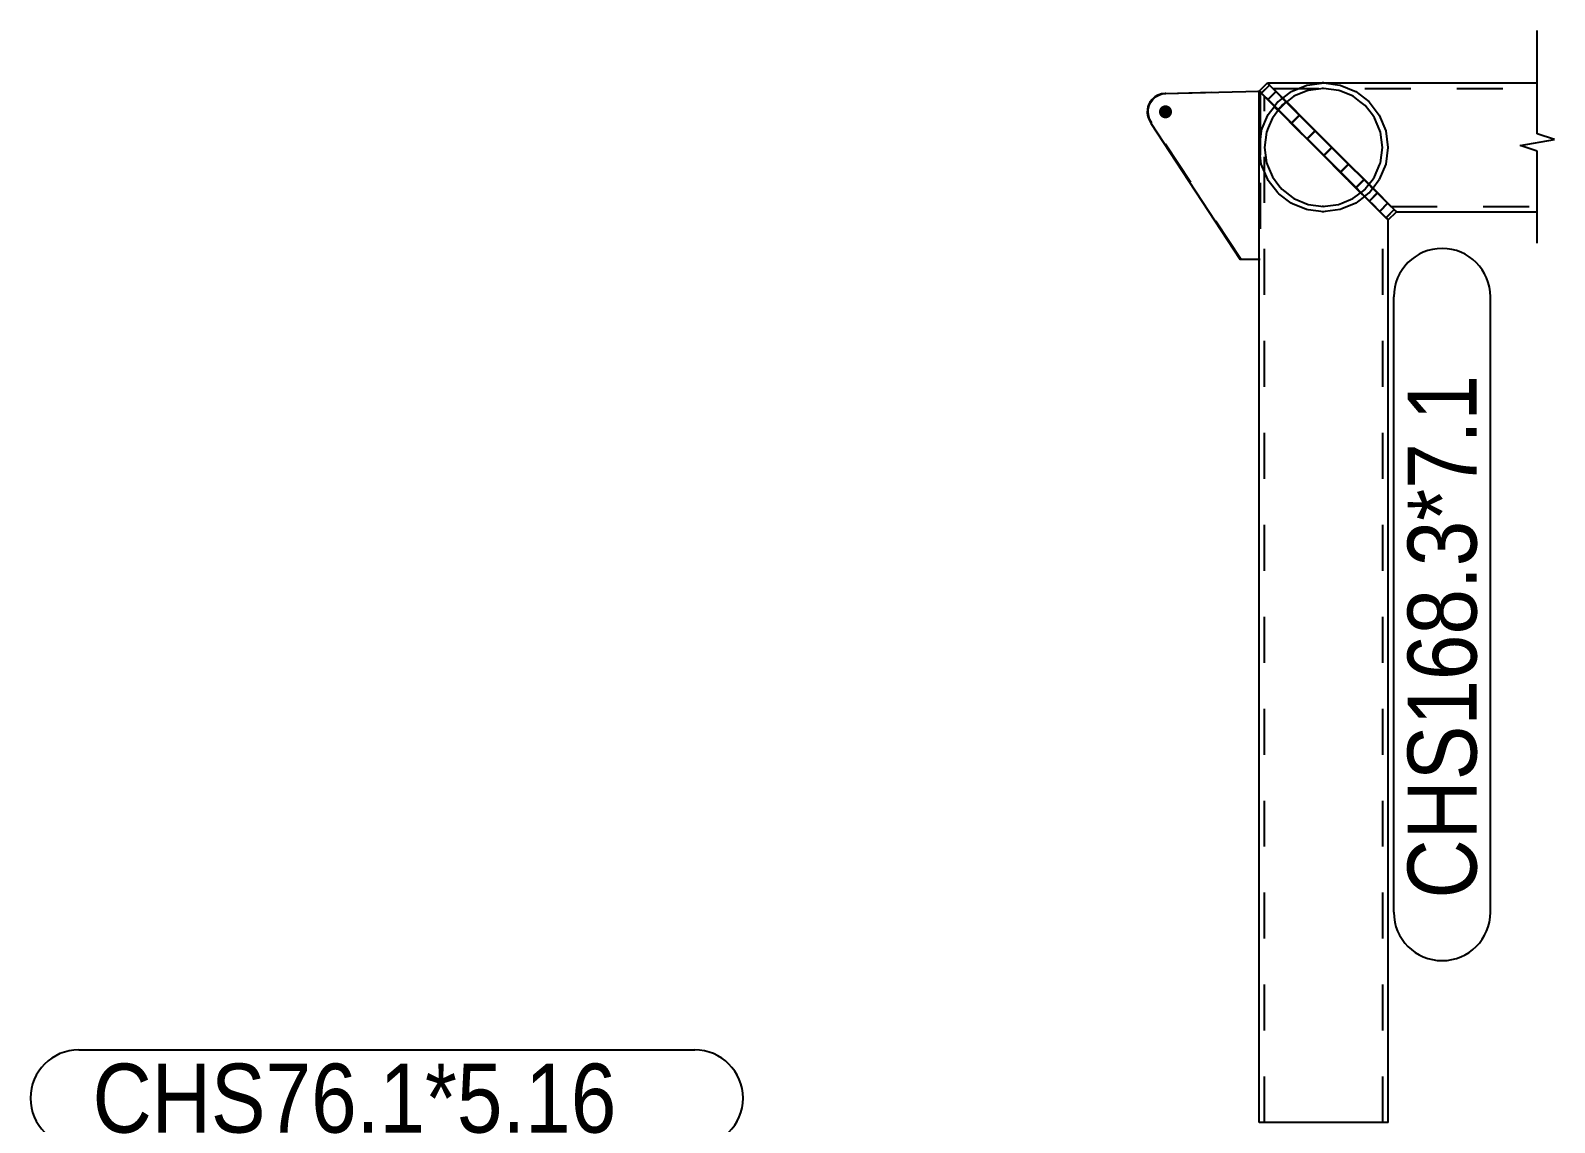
# Model space of a CAD drawing. Header units: millimetres. Extents: x 150000 to 150841, y 150000 to 150594.
# Drawn here: x 150481.9 to 150548.1, y 150207.6 to 150255.1 of the extents above; entities that cross this region are included whole.
import ezdxf

# ---------------------------------------------------------------- set-up
doc = ezdxf.new("R2010")
doc.units = ezdxf.units.MM
doc.linetypes.add('XKITLINE00', pattern=[0])
doc.linetypes.add('XKITLINE02', pattern=[4, 2, -2])
doc.styles.add('ARIAL', font='arial.ttf')

msp = doc.modelspace()

# ---------------------------------------------------------------- linework, layer by layer
at = {"color": 1, "linetype": 'XKITLINE00'}
for p, q in [((150547.372, 150250.568), (150547.372, 150255.068)), ((150547.372, 150255.068), (150547.372, 150255.068)), ((150546.622, 150250.068), (150548.122, 150250.318)), ((150547.372, 150249.818), (150546.622, 150250.068)), ((150548.122, 150250.318), (150547.372, 150250.568)), ((150547.372, 150245.818), (150547.372, 150249.818))]:
    msp.add_line(p, q, dxfattribs=at)
at = {"color": 2, "linetype": 'XKITLINE00'}
for p, q in [((150535.285, 150252.434), (150535.638, 150252.787)), ((150535.738, 150252.691), (150535.384, 150252.338)), ((150535.638, 150252.787), (150535.738, 150252.691)), ((150535.638, 150252.787), (150547.356, 150252.787)), ((150535.738, 150252.691), (150535.638, 150252.787)), ((150535.738, 150252.691), (150536.022, 150252.411)), ((150536.022, 150252.411), (150535.738, 150252.691)), ((150530.529, 150251.944), (150530.46, 150251.799)), ((150530.624, 150252.071), (150530.529, 150251.944)), ((150530.743, 150252.178), (150530.624, 150252.071)), ((150530.881, 150252.258), (150530.743, 150252.178)), ((150531.031, 150252.309), (150530.881, 150252.258)), ((150531.189, 150252.329), (150531.031, 150252.309)), ((150531.189, 150252.329), (150535.284, 150252.433)), ((150535.284, 150207.564), (150535.284, 150252.433)), ((150535.284, 150252.433), (150535.285, 150252.433)), ((150535.284, 150245.1), (150535.284, 150252.433)), ((150535.289, 150252.429), (150535.285, 150252.434)), ((150535.324, 150252.395), (150535.285, 150252.434)), ((150535.364, 150252.358), (150535.324, 150252.395)), ((150535.364, 150252.358), (150535.38, 150252.343)), ((150535.384, 150252.338), (150535.38, 150252.343)), ((150535.499, 150252.225), (150535.384, 150252.338)), ((150535.629, 150252.096), (150535.499, 150252.225)), ((150535.654, 150252.071), (150535.629, 150252.096)), ((150535.668, 150252.058), (150535.654, 150252.071)), ((150536.022, 150252.411), (150535.668, 150252.058)), ((150535.855, 150251.872), (150535.668, 150252.058)), ((150536.022, 150252.411), (150536.471, 150251.965)), ((150536.471, 150251.965), (150536.022, 150252.411)), ((150536.471, 150251.965), (150536.117, 150251.612)), ((150536.471, 150251.965), (150537.054, 150251.385)), ((150537.054, 150251.385), (150536.471, 150251.965)), ((150530.422, 150251.644), (150530.415, 150251.484)), ((150530.415, 150251.484), (150530.44, 150251.326)), ((150530.46, 150251.799), (150530.422, 150251.644)), ((150530.44, 150251.326), (150530.495, 150251.176)), ((150536.062, 150251.667), (150535.855, 150251.872)), ((150536.094, 150251.635), (150536.062, 150251.667)), ((150536.117, 150251.612), (150536.094, 150251.635)), ((150536.368, 150251.362), (150536.117, 150251.612)), ((150536.633, 150251.098), (150536.368, 150251.362)), ((150537.054, 150251.385), (150536.7, 150251.031)), ((150537.054, 150251.385), (150537.732, 150250.708)), ((150537.732, 150250.708), (150537.054, 150251.385)), ((150530.495, 150251.176), (150530.579, 150251.041)), ((150530.579, 150251.041), (150534.455, 150245.1)), ((150536.67, 150251.061), (150536.633, 150251.098)), ((150536.7, 150251.031), (150536.67, 150251.061)), ((150536.999, 150250.732), (150536.7, 150251.031)), ((150537.303, 150250.429), (150536.999, 150250.732)), ((150537.732, 150250.708), (150537.378, 150250.355)), ((150537.732, 150250.708), (150538.458, 150249.982)), ((150538.458, 150249.982), (150537.732, 150250.708)), ((150537.342, 150250.39), (150537.303, 150250.429)), ((150537.378, 150250.355), (150537.342, 150250.39)), ((150537.703, 150250.03), (150537.378, 150250.355)), ((150538.027, 150249.706), (150537.703, 150250.03)), ((150538.458, 150249.982), (150538.104, 150249.629)), ((150538.458, 150249.982), (150539.183, 150249.256)), ((150539.183, 150249.256), (150538.458, 150249.982)), ((150538.066, 150249.667), (150538.027, 150249.706)), ((150538.104, 150249.629), (150538.066, 150249.667)), ((150538.428, 150249.305), (150538.104, 150249.629)), ((150538.755, 150248.977), (150538.428, 150249.305)), ((150538.792, 150248.94), (150538.755, 150248.977)), ((150538.83, 150248.903), (150538.792, 150248.94)), ((150539.183, 150249.256), (150538.83, 150248.903)), ((150539.125, 150248.607), (150538.83, 150248.903)), ((150539.183, 150249.256), (150539.858, 150248.58)), ((150539.858, 150248.58), (150539.183, 150249.256)), ((150539.438, 150248.293), (150539.125, 150248.607)), ((150539.47, 150248.26), (150539.438, 150248.293)), ((150539.504, 150248.226), (150539.47, 150248.26)), ((150539.858, 150248.58), (150539.504, 150248.226)), ((150539.749, 150247.98), (150539.504, 150248.226)), ((150540.028, 150247.7), (150539.749, 150247.98)), ((150539.858, 150248.58), (150540.436, 150247.999)), ((150540.436, 150247.999), (150539.858, 150248.58)), ((150540.436, 150247.999), (150540.082, 150247.645)), ((150540.436, 150247.999), (150540.878, 150247.553)), ((150540.878, 150247.553), (150540.436, 150247.999)), ((150540.054, 150247.673), (150540.028, 150247.7)), ((150540.082, 150247.645), (150540.054, 150247.673)), ((150540.262, 150247.464), (150540.082, 150247.645)), ((150540.487, 150247.238), (150540.262, 150247.464)), ((150540.878, 150247.553), (150540.525, 150247.199)), ((150540.878, 150247.553), (150541.155, 150247.273)), ((150541.155, 150247.273), (150540.878, 150247.553)), ((150540.504, 150247.22), (150540.487, 150247.238)), ((150540.525, 150247.199), (150540.504, 150247.22)), ((150540.633, 150247.089), (150540.525, 150247.199)), ((150540.782, 150246.939), (150540.633, 150247.089)), ((150540.788, 150246.932), (150540.782, 150246.939)), ((150540.801, 150246.919), (150540.788, 150246.932)), ((150541.155, 150247.273), (150540.801, 150246.919)), ((150540.836, 150246.882), (150540.801, 150246.919)), ((150540.893, 150246.823), (150540.836, 150246.882)), ((150540.893, 150246.824), (150541.246, 150247.177)), ((150540.893, 150207.564), (150540.893, 150246.823)), ((150541.155, 150247.273), (150541.246, 150247.177)), ((150541.246, 150247.177), (150541.155, 150247.273)), ((150541.246, 150247.177), (150547.356, 150247.177)), ((150535.284, 150245.1), (150534.455, 150245.1)), ((150535.284, 150245.1), (150535.284, 150245.1)), ((150540.893, 150207.564), (150535.284, 150207.564))]:
    msp.add_line(p, q, dxfattribs=at)
at = {"color": 7, "linetype": 'XKITLINE02'}
for p, q in [((150535.73, 150252.691), (150535.376, 150252.338)), ((150535.73, 150252.691), (150535.638, 150252.787)), ((150535.638, 150252.787), (150535.73, 150252.691)), ((150536.006, 150252.411), (150535.73, 150252.691)), ((150535.73, 150252.691), (150536.006, 150252.411)), ((150536.713, 150252.426), (150537.358, 150252.691)), ((150537.358, 150252.691), (150537.481, 150252.708)), ((150537.481, 150252.708), (150538.088, 150252.787)), ((150538.088, 150252.787), (150538.017, 150252.787)), ((150538.088, 150252.787), (150538.688, 150252.708)), ((150538.688, 150252.708), (150538.81, 150252.691)), ((150538.81, 150252.691), (150539.448, 150252.426)), ((150530.499, 150251.799), (150530.568, 150251.944)), ((150530.568, 150251.944), (150530.663, 150252.071)), ((150530.663, 150252.071), (150530.782, 150252.178)), ((150530.782, 150252.178), (150530.92, 150252.258)), ((150530.92, 150252.258), (150531.071, 150252.309)), ((150531.031, 150252.309), (150531.071, 150252.309)), ((150531.071, 150252.309), (150531.229, 150252.329)), ((150531.229, 150252.329), (150531.189, 150252.329)), ((150531.229, 150252.329), (150535.323, 150252.433)), ((150535.396, 150252.318), (150535.284, 150252.433)), ((150535.324, 150252.395), (150535.284, 150252.433)), ((150535.285, 150252.433), (150535.323, 150252.433)), ((150535.364, 150252.351), (150535.289, 150252.429)), ((150535.323, 150252.433), (150535.323, 150245.1)), ((150535.38, 150252.343), (150535.324, 150252.395)), ((150535.376, 150252.338), (150535.364, 150252.351)), ((150535.376, 150252.338), (150535.653, 150252.058)), ((150535.38, 150252.343), (150535.384, 150252.338)), ((150535.499, 150252.225), (150535.384, 150252.338)), ((150535.691, 150252.019), (150535.396, 150252.318)), ((150535.654, 150252.071), (150535.499, 150252.225)), ((150535.521, 150207.564), (150535.521, 150252.196)), ((150535.594, 150252.127), (150535.521, 150252.196)), ((150535.521, 150252.196), (150535.623, 150252.091)), ((150535.837, 150251.888), (150535.594, 150252.127)), ((150535.623, 150252.091), (150535.893, 150251.817)), ((150536.006, 150252.411), (150535.653, 150252.058)), ((150535.653, 150252.058), (150536.095, 150251.612)), ((150535.855, 150251.872), (150535.654, 150252.071)), ((150536.149, 150251.557), (150535.691, 150252.019)), ((150535.875, 150252.55), (150535.881, 150252.55)), ((150535.959, 150252.463), (150535.875, 150252.55)), ((150535.875, 150252.55), (150535.967, 150252.463)), ((150535.881, 150252.55), (150547.356, 150252.55)), ((150536.095, 150251.965), (150535.932, 150251.753)), ((150536.212, 150252.206), (150535.959, 150252.463)), ((150535.967, 150252.463), (150536.226, 150252.206)), ((150536.448, 150251.965), (150536.006, 150252.411)), ((150536.006, 150252.411), (150536.448, 150251.965)), ((150536.309, 150252.13), (150536.095, 150251.965)), ((150536.448, 150251.965), (150536.095, 150251.612)), ((150536.617, 150251.798), (150536.212, 150252.206)), ((150536.226, 150252.206), (150536.637, 150251.798)), ((150536.678, 150252.411), (150536.309, 150252.13)), ((150536.309, 150252.13), (150536.46, 150251.977)), ((150536.309, 150252.13), (150536.309, 150252.13)), ((150536.46, 150251.977), (150536.309, 150252.13)), ((150536.46, 150251.977), (150536.343, 150251.861)), ((150536.475, 150251.962), (150536.343, 150251.861)), ((150537.027, 150251.385), (150536.448, 150251.965)), ((150536.448, 150251.965), (150537.027, 150251.385)), ((150536.46, 150251.977), (150536.475, 150251.962)), ((150536.475, 150251.962), (150536.46, 150251.977)), ((150536.495, 150251.977), (150536.475, 150251.962)), ((150536.475, 150251.962), (150536.475, 150251.962)), ((150536.795, 150252.206), (150536.495, 150251.977)), ((150536.678, 150252.411), (150536.713, 150252.426)), ((150537.327, 150252.426), (150536.795, 150252.206)), ((150537.417, 150252.463), (150537.327, 150252.426)), ((150538.082, 150252.55), (150537.417, 150252.463)), ((150538.082, 150252.55), (150538.017, 150252.55)), ((150538.746, 150252.463), (150538.082, 150252.55)), ((150538.834, 150252.426), (150538.746, 150252.463)), ((150539.363, 150252.206), (150538.834, 150252.426)), ((150539.66, 150251.977), (150539.363, 150252.206)), ((150539.448, 150252.426), (150539.483, 150252.411)), ((150539.483, 150252.411), (150540.046, 150251.977)), ((150539.893, 150251.798), (150539.66, 150251.977)), ((150540.046, 150251.977), (150540.061, 150251.965)), ((150540.061, 150251.965), (150540.504, 150251.385)), ((150530.454, 150251.484), (150530.461, 150251.644)), ((150530.479, 150251.326), (150530.454, 150251.484)), ((150530.461, 150251.644), (150530.499, 150251.799)), ((150530.534, 150251.176), (150530.479, 150251.326)), ((150535.375, 150250.708), (150535.652, 150251.385)), ((150535.652, 150251.385), (150535.677, 150251.418)), ((150535.677, 150251.418), (150535.932, 150251.753)), ((150536.233, 150251.494), (150535.837, 150251.888)), ((150536.094, 150251.635), (150535.855, 150251.872)), ((150535.855, 150251.266), (150536.098, 150251.585)), ((150535.893, 150251.817), (150536.313, 150251.394)), ((150536.083, 150251.6), (150535.932, 150251.753)), ((150535.932, 150251.753), (150535.932, 150251.753)), ((150536.098, 150251.585), (150535.932, 150251.753)), ((150536.083, 150251.6), (150536.199, 150251.716)), ((150536.098, 150251.585), (150536.083, 150251.6)), ((150536.117, 150251.612), (150536.094, 150251.635)), ((150536.095, 150251.612), (150536.673, 150251.031)), ((150536.199, 150251.716), (150536.098, 150251.585)), ((150536.098, 150251.585), (150536.098, 150251.585)), ((150536.368, 150251.362), (150536.117, 150251.612)), ((150536.74, 150250.964), (150536.149, 150251.557)), ((150536.199, 150251.716), (150536.262, 150251.798)), ((150536.756, 150250.974), (150536.233, 150251.494)), ((150536.262, 150251.798), (150536.343, 150251.861)), ((150536.313, 150251.394), (150536.854, 150250.851)), ((150536.67, 150251.061), (150536.368, 150251.362)), ((150537.146, 150251.266), (150536.617, 150251.798)), ((150536.637, 150251.798), (150537.171, 150251.266)), ((150537.027, 150251.385), (150536.673, 150251.031)), ((150537.701, 150250.708), (150537.027, 150251.385)), ((150537.027, 150251.385), (150537.701, 150250.708)), ((150540.202, 150251.393), (150539.893, 150251.798)), ((150540.299, 150251.266), (150540.202, 150251.393)), ((150540.504, 150251.385), (150540.783, 150250.708)), ((150530.534, 150251.176), (150530.495, 150251.176)), ((150530.619, 150251.041), (150530.534, 150251.176)), ((150530.619, 150251.041), (150530.579, 150251.041)), ((150534.494, 150245.1), (150530.619, 150251.041)), ((150535.375, 150250.708), (150535.326, 150250.323)), ((150535.601, 150250.647), (150535.515, 150249.982)), ((150535.677, 150250.832), (150535.601, 150250.647)), ((150535.855, 150251.266), (150535.677, 150250.832)), ((150536.999, 150250.732), (150536.67, 150251.061)), ((150536.673, 150251.031), (150537.348, 150250.355)), ((150537.422, 150250.28), (150536.74, 150250.964)), ((150537.37, 150250.361), (150536.756, 150250.974)), ((150536.854, 150250.851), (150537.479, 150250.225)), ((150537.342, 150250.39), (150536.999, 150250.732)), ((150537.764, 150250.647), (150537.146, 150251.266)), ((150537.171, 150251.266), (150537.792, 150250.647)), ((150537.701, 150250.708), (150537.348, 150250.355)), ((150538.426, 150249.982), (150537.701, 150250.708)), ((150537.701, 150250.708), (150538.426, 150249.982)), ((150538.428, 150249.982), (150537.764, 150250.647)), ((150537.792, 150250.647), (150538.457, 150249.982)), ((150540.527, 150250.712), (150540.299, 150251.266)), ((150540.554, 150250.647), (150540.527, 150250.712)), ((150540.641, 150249.982), (150540.554, 150250.647)), ((150540.783, 150250.708), (150540.878, 150249.982)), ((150535.281, 150249.982), (150535.284, 150250.007)), ((150535.326, 150249.641), (150535.281, 150249.982)), ((150535.284, 150250.007), (150535.326, 150250.323)), ((150535.326, 150250.323), (150535.326, 150249.641)), ((150535.515, 150249.982), (150535.601, 150249.317)), ((150537.703, 150250.03), (150537.342, 150250.39)), ((150537.348, 150250.355), (150538.073, 150249.629)), ((150538.032, 150249.699), (150537.37, 150250.361)), ((150538.15, 150249.551), (150537.422, 150250.28)), ((150537.479, 150250.225), (150538.145, 150249.558)), ((150538.066, 150249.667), (150537.703, 150250.03)), ((150538.426, 150249.982), (150538.073, 150249.629)), ((150539.153, 150249.256), (150538.426, 150249.982)), ((150538.426, 150249.982), (150539.153, 150249.256)), ((150539.093, 150249.317), (150538.428, 150249.982)), ((150538.457, 150249.982), (150539.121, 150249.317)), ((150540.554, 150249.317), (150540.641, 150249.982)), ((150540.878, 150249.982), (150540.783, 150249.256)), ((150535.375, 150249.256), (150535.326, 150249.641)), ((150535.601, 150249.317), (150535.677, 150249.132)), ((150538.699, 150249.032), (150538.032, 150249.699)), ((150538.428, 150249.305), (150538.066, 150249.667)), ((150538.073, 150249.629), (150538.799, 150248.903)), ((150538.145, 150249.558), (150538.808, 150248.895)), ((150538.874, 150248.828), (150538.15, 150249.551)), ((150538.792, 150248.94), (150538.428, 150249.305)), ((150539.713, 150248.698), (150539.093, 150249.317)), ((150539.121, 150249.317), (150539.738, 150248.698)), ((150540.527, 150249.252), (150540.554, 150249.317)), ((150535.652, 150248.58), (150535.375, 150249.256)), ((150535.677, 150249.132), (150535.855, 150248.698)), ((150535.855, 150248.698), (150536.138, 150248.327)), ((150539.324, 150248.406), (150538.699, 150249.032)), ((150539.125, 150248.607), (150538.792, 150248.94)), ((150539.153, 150249.256), (150538.799, 150248.903)), ((150538.799, 150248.903), (150539.477, 150248.226)), ((150538.808, 150248.895), (150539.421, 150248.283)), ((150539.544, 150248.159), (150538.874, 150248.828)), ((150539.83, 150248.58), (150539.153, 150249.256)), ((150539.153, 150249.256), (150539.83, 150248.58)), ((150540.247, 150248.166), (150539.713, 150248.698)), ((150539.738, 150248.698), (150540.267, 150248.166)), ((150540.202, 150248.571), (150540.299, 150248.698)), ((150540.299, 150248.698), (150540.527, 150249.252)), ((150540.783, 150249.256), (150540.504, 150248.58)), ((150535.677, 150248.546), (150535.652, 150248.58)), ((150536.094, 150247.999), (150535.677, 150248.546)), ((150536.138, 150247.965), (150536.094, 150247.999)), ((150536.138, 150248.327), (150536.261, 150248.166)), ((150536.261, 150248.166), (150536.732, 150247.803)), ((150539.47, 150248.26), (150539.125, 150248.607)), ((150539.864, 150247.863), (150539.324, 150248.406)), ((150539.421, 150248.283), (150539.944, 150247.762)), ((150539.749, 150247.98), (150539.47, 150248.26)), ((150539.83, 150248.58), (150539.477, 150248.226)), ((150539.477, 150248.226), (150540.06, 150247.645)), ((150540.115, 150247.59), (150539.544, 150248.159)), ((150539.553, 150247.907), (150539.691, 150248.012)), ((150539.892, 150248.166), (150539.691, 150248.012)), ((150539.691, 150248.012), (150539.691, 150248.012)), ((150539.86, 150247.845), (150539.691, 150248.012)), ((150539.691, 150248.012), (150539.86, 150247.845)), ((150540.054, 150247.673), (150539.749, 150247.98)), ((150539.83, 150248.58), (150539.844, 150248.566)), ((150539.83, 150248.58), (150539.844, 150248.566)), ((150539.844, 150248.566), (150540.414, 150247.999)), ((150539.844, 150248.566), (150540.414, 150247.999)), ((150539.86, 150247.845), (150540.06, 150247.999)), ((150540.045, 150248.366), (150539.892, 150248.166)), ((150540.045, 150248.366), (150540.056, 150248.38)), ((150540.213, 150248.198), (150540.045, 150248.366)), ((150540.045, 150248.366), (150540.045, 150248.366)), ((150540.045, 150248.366), (150540.213, 150248.198)), ((150540.056, 150248.38), (150540.202, 150248.571)), ((150540.06, 150247.999), (150540.213, 150248.198)), ((150540.414, 150247.999), (150540.06, 150247.645)), ((150540.213, 150248.198), (150540.224, 150248.212)), ((150540.213, 150248.198), (150540.213, 150248.198)), ((150540.224, 150248.212), (150540.504, 150248.58)), ((150540.658, 150247.758), (150540.247, 150248.166)), ((150540.267, 150248.166), (150540.672, 150247.758)), ((150540.414, 150247.999), (150540.862, 150247.553)), ((150540.414, 150247.999), (150540.862, 150247.553)), ((150536.673, 150247.553), (150536.138, 150247.965)), ((150536.732, 150247.528), (150536.673, 150247.553)), ((150536.732, 150247.803), (150536.791, 150247.758)), ((150537.347, 150247.273), (150536.732, 150247.528)), ((150536.791, 150247.758), (150537.409, 150247.502)), ((150537.409, 150247.502), (150537.418, 150247.5)), ((150537.418, 150247.5), (150538.073, 150247.414)), ((150538.073, 150247.414), (150538.017, 150247.414)), ((150538.073, 150247.414), (150538.151, 150247.424)), ((150538.151, 150247.424), (150538.738, 150247.502)), ((150538.738, 150247.502), (150538.879, 150247.56)), ((150538.879, 150247.305), (150538.799, 150247.273)), ((150538.879, 150247.56), (150539.359, 150247.758)), ((150539.478, 150247.553), (150538.879, 150247.305)), ((150539.359, 150247.758), (150539.553, 150247.907)), ((150539.553, 150247.61), (150539.478, 150247.553)), ((150539.86, 150247.845), (150539.553, 150247.61)), ((150539.86, 150247.845), (150539.86, 150247.845)), ((150540.284, 150247.44), (150539.864, 150247.863)), ((150539.944, 150247.762), (150540.34, 150247.369)), ((150540.262, 150247.464), (150540.054, 150247.673)), ((150540.06, 150247.645), (150540.509, 150247.199)), ((150540.548, 150247.16), (150540.115, 150247.59)), ((150540.487, 150247.238), (150540.262, 150247.464)), ((150540.554, 150247.166), (150540.284, 150247.44)), ((150540.34, 150247.369), (150540.583, 150247.129)), ((150540.862, 150247.553), (150540.509, 150247.199)), ((150540.918, 150247.502), (150540.658, 150247.758)), ((150540.672, 150247.758), (150540.925, 150247.502)), ((150540.862, 150247.553), (150540.87, 150247.545)), ((150540.862, 150247.553), (150540.87, 150247.545)), ((150540.87, 150247.545), (150541.146, 150247.273)), ((150540.87, 150247.545), (150541.146, 150247.273)), ((150541.009, 150247.414), (150540.918, 150247.502)), ((150540.925, 150247.502), (150541.009, 150247.414)), ((150541.009, 150247.414), (150541.015, 150247.414)), ((150541.015, 150247.414), (150547.356, 150247.414)), ((150537.418, 150247.263), (150537.347, 150247.273)), ((150538.073, 150247.177), (150537.418, 150247.263)), ((150538.073, 150247.177), (150538.017, 150247.177)), ((150538.151, 150247.187), (150538.073, 150247.177)), ((150538.799, 150247.273), (150538.151, 150247.187)), ((150540.504, 150247.22), (150540.487, 150247.238)), ((150540.633, 150247.089), (150540.504, 150247.22)), ((150540.509, 150247.199), (150540.793, 150246.919)), ((150540.813, 150246.899), (150540.548, 150247.16)), ((150540.656, 150247.06), (150540.554, 150247.166)), ((150540.583, 150247.129), (150540.656, 150247.06)), ((150540.782, 150246.939), (150540.633, 150247.089)), ((150540.656, 150207.564), (150540.656, 150247.06)), ((150540.788, 150246.932), (150540.782, 150246.939)), ((150540.836, 150246.882), (150540.788, 150246.932)), ((150541.146, 150247.273), (150540.793, 150246.919)), ((150540.793, 150246.919), (150540.892, 150246.824)), ((150540.893, 150246.823), (150540.813, 150246.899)), ((150540.892, 150246.824), (150540.836, 150246.882)), ((150540.892, 150246.824), (150540.893, 150246.824)), ((150541.146, 150247.273), (150541.151, 150247.269)), ((150541.146, 150247.273), (150541.151, 150247.269)), ((150541.151, 150247.269), (150541.246, 150247.177)), ((150541.151, 150247.269), (150541.246, 150247.177)), ((150535.323, 150245.1), (150535.284, 150245.1))]:
    msp.add_line(p, q, dxfattribs=at)
at = {"color": 3, "linetype": 'XKITLINE00'}
msp.add_line((150531.249, 150251.529), (150531.21, 150251.529), dxfattribs=at)
at = {"color": 7, "linetype": 'XKITLINE00'}
for p, q in [((150541.135, 150216.708), (150541.135, 150243.485)), ((150545.335, 150216.708), (150545.335, 150243.485)), ((150483.964, 150210.725), (150510.742, 150210.725))]:
    msp.add_line(p, q, dxfattribs=at)
for centre, start, end in [((150543.235, 150243.485), 0, 180), ((150543.235, 150216.708), 180, 0), ((150483.964, 150208.625), 90, 270), ((150510.742, 150208.625), 270, 90)]:
    msp.add_arc(centre, 2.1, start, end, dxfattribs=at)
at = {"color": 3, "linetype": 'Continuous'}
for points in [[(150531.491, 150251.515), (150530.929, 150251.557), (150530.928, 150251.543)], [(150531.491, 150251.515), (150530.928, 150251.543), (150530.928, 150251.529)], [(150531.491, 150251.515), (150530.928, 150251.529), (150530.928, 150251.515)], [(150531.491, 150251.515), (150530.928, 150251.515), (150530.929, 150251.502)], [(150531.491, 150251.515), (150530.931, 150251.571), (150530.929, 150251.557)], [(150531.491, 150251.515), (150530.929, 150251.502), (150530.931, 150251.488)], [(150531.491, 150251.515), (150530.933, 150251.585), (150530.931, 150251.571)], [(150531.491, 150251.515), (150530.931, 150251.488), (150530.933, 150251.474)], [(150531.491, 150251.515), (150530.936, 150251.598), (150530.933, 150251.585)], [(150531.491, 150251.515), (150530.933, 150251.474), (150530.936, 150251.461)], [(150531.491, 150251.515), (150530.94, 150251.612), (150530.936, 150251.598)], [(150531.491, 150251.515), (150530.936, 150251.461), (150530.94, 150251.447)], [(150531.491, 150251.515), (150530.944, 150251.625), (150530.94, 150251.612)], [(150531.491, 150251.515), (150530.94, 150251.447), (150530.944, 150251.434)], [(150531.491, 150251.515), (150530.949, 150251.638), (150530.944, 150251.625)], [(150531.491, 150251.515), (150530.944, 150251.434), (150530.949, 150251.421)], [(150531.491, 150251.515), (150530.955, 150251.651), (150530.949, 150251.638)], [(150531.491, 150251.515), (150530.949, 150251.421), (150530.955, 150251.408)], [(150531.491, 150251.515), (150530.961, 150251.663), (150530.955, 150251.651)], [(150531.491, 150251.515), (150530.955, 150251.408), (150530.961, 150251.396)], [(150531.491, 150251.515), (150530.968, 150251.675), (150530.961, 150251.663)], [(150531.491, 150251.515), (150530.961, 150251.396), (150530.968, 150251.384)], [(150531.491, 150251.515), (150530.975, 150251.687), (150530.968, 150251.675)], [(150531.491, 150251.515), (150530.968, 150251.384), (150530.975, 150251.372)], [(150531.491, 150251.515), (150530.983, 150251.698), (150530.975, 150251.687)], [(150531.491, 150251.515), (150530.975, 150251.372), (150530.983, 150251.361)], [(150531.491, 150251.515), (150530.992, 150251.709), (150530.983, 150251.698)], [(150531.491, 150251.515), (150530.983, 150251.361), (150530.992, 150251.35)], [(150531.491, 150251.515), (150531.001, 150251.72), (150530.992, 150251.709)], [(150531.491, 150251.515), (150530.992, 150251.35), (150531.001, 150251.339)], [(150531.491, 150251.515), (150531.01, 150251.73), (150531.001, 150251.72)], [(150531.491, 150251.515), (150531.001, 150251.339), (150531.01, 150251.329)], [(150531.491, 150251.515), (150531.02, 150251.739), (150531.01, 150251.73)], [(150531.491, 150251.515), (150531.01, 150251.329), (150531.02, 150251.319)], [(150531.491, 150251.515), (150531.031, 150251.748), (150531.02, 150251.739)], [(150531.491, 150251.515), (150531.02, 150251.319), (150531.031, 150251.31)], [(150531.491, 150251.515), (150531.042, 150251.757), (150531.031, 150251.748)], [(150531.491, 150251.515), (150531.031, 150251.31), (150531.042, 150251.302)], [(150531.491, 150251.515), (150531.053, 150251.765), (150531.042, 150251.757)], [(150531.491, 150251.515), (150531.042, 150251.302), (150531.053, 150251.294)], [(150531.491, 150251.515), (150531.065, 150251.772), (150531.053, 150251.765)], [(150531.491, 150251.515), (150531.053, 150251.294), (150531.065, 150251.286)], [(150531.491, 150251.515), (150531.077, 150251.779), (150531.065, 150251.772)], [(150531.491, 150251.515), (150531.065, 150251.286), (150531.077, 150251.28)], [(150531.491, 150251.515), (150531.089, 150251.786), (150531.077, 150251.779)], [(150531.491, 150251.515), (150531.077, 150251.28), (150531.089, 150251.273)], [(150531.491, 150251.515), (150531.102, 150251.791), (150531.089, 150251.786)], [(150531.491, 150251.515), (150531.089, 150251.273), (150531.102, 150251.268)], [(150531.491, 150251.515), (150531.115, 150251.796), (150531.102, 150251.791)], [(150531.491, 150251.515), (150531.102, 150251.268), (150531.115, 150251.263)], [(150531.491, 150251.515), (150531.128, 150251.801), (150531.115, 150251.796)], [(150531.491, 150251.515), (150531.115, 150251.263), (150531.128, 150251.258)], [(150531.491, 150251.515), (150531.141, 150251.804), (150531.128, 150251.801)], [(150531.491, 150251.515), (150531.128, 150251.258), (150531.141, 150251.255)], [(150531.491, 150251.515), (150531.155, 150251.807), (150531.141, 150251.804)], [(150531.491, 150251.515), (150531.141, 150251.255), (150531.155, 150251.252)], [(150531.491, 150251.515), (150531.168, 150251.81), (150531.155, 150251.807)], [(150531.491, 150251.515), (150531.155, 150251.252), (150531.168, 150251.249)], [(150531.491, 150251.515), (150531.182, 150251.811), (150531.168, 150251.81)], [(150531.491, 150251.515), (150531.168, 150251.249), (150531.182, 150251.247)], [(150531.491, 150251.515), (150531.196, 150251.812), (150531.182, 150251.811)], [(150531.491, 150251.515), (150531.182, 150251.247), (150531.196, 150251.246)], [(150531.491, 150251.515), (150531.21, 150251.813), (150531.196, 150251.812)], [(150531.491, 150251.515), (150531.196, 150251.246), (150531.21, 150251.246)], [(150531.491, 150251.515), (150531.224, 150251.812), (150531.21, 150251.813)], [(150531.491, 150251.515), (150531.21, 150251.246), (150531.224, 150251.246)], [(150531.491, 150251.515), (150531.237, 150251.811), (150531.224, 150251.812)], [(150531.491, 150251.515), (150531.224, 150251.246), (150531.237, 150251.247)], [(150531.491, 150251.515), (150531.251, 150251.81), (150531.237, 150251.811)], [(150531.491, 150251.515), (150531.237, 150251.247), (150531.251, 150251.249)], [(150531.491, 150251.515), (150531.265, 150251.807), (150531.251, 150251.81)], [(150531.491, 150251.515), (150531.251, 150251.249), (150531.265, 150251.252)], [(150531.491, 150251.515), (150531.278, 150251.804), (150531.265, 150251.807)], [(150531.491, 150251.515), (150531.265, 150251.252), (150531.278, 150251.255)], [(150531.491, 150251.515), (150531.292, 150251.801), (150531.278, 150251.804)], [(150531.491, 150251.515), (150531.278, 150251.255), (150531.292, 150251.258)], [(150531.491, 150251.515), (150531.305, 150251.796), (150531.292, 150251.801)], [(150531.491, 150251.515), (150531.292, 150251.258), (150531.305, 150251.263)], [(150531.491, 150251.515), (150531.318, 150251.791), (150531.305, 150251.796)], [(150531.491, 150251.515), (150531.305, 150251.263), (150531.318, 150251.268)], [(150531.491, 150251.515), (150531.33, 150251.786), (150531.318, 150251.791)], [(150531.491, 150251.515), (150531.318, 150251.268), (150531.33, 150251.273)], [(150531.491, 150251.515), (150531.343, 150251.779), (150531.33, 150251.786)], [(150531.491, 150251.515), (150531.33, 150251.273), (150531.343, 150251.28)], [(150531.491, 150251.515), (150531.355, 150251.772), (150531.343, 150251.779)], [(150531.491, 150251.515), (150531.343, 150251.28), (150531.355, 150251.286)], [(150531.491, 150251.515), (150531.366, 150251.765), (150531.355, 150251.772)], [(150531.491, 150251.515), (150531.355, 150251.286), (150531.366, 150251.294)], [(150531.491, 150251.515), (150531.378, 150251.757), (150531.366, 150251.765)], [(150531.491, 150251.515), (150531.366, 150251.294), (150531.378, 150251.302)], [(150531.491, 150251.515), (150531.389, 150251.748), (150531.378, 150251.757)], [(150531.491, 150251.515), (150531.378, 150251.302), (150531.389, 150251.31)], [(150531.491, 150251.515), (150531.399, 150251.739), (150531.389, 150251.748)], [(150531.491, 150251.515), (150531.389, 150251.31), (150531.399, 150251.319)], [(150531.491, 150251.515), (150531.409, 150251.73), (150531.399, 150251.739)], [(150531.491, 150251.515), (150531.399, 150251.319), (150531.409, 150251.329)], [(150531.491, 150251.515), (150531.419, 150251.72), (150531.409, 150251.73)], [(150531.491, 150251.515), (150531.409, 150251.329), (150531.419, 150251.339)], [(150531.491, 150251.515), (150531.428, 150251.709), (150531.419, 150251.72)], [(150531.491, 150251.515), (150531.419, 150251.339), (150531.428, 150251.35)], [(150531.491, 150251.515), (150531.436, 150251.698), (150531.428, 150251.709)], [(150531.491, 150251.515), (150531.428, 150251.35), (150531.436, 150251.361)], [(150531.491, 150251.515), (150531.444, 150251.687), (150531.436, 150251.698)], [(150531.491, 150251.515), (150531.436, 150251.361), (150531.444, 150251.372)], [(150531.491, 150251.515), (150531.452, 150251.675), (150531.444, 150251.687)], [(150531.491, 150251.515), (150531.444, 150251.372), (150531.452, 150251.384)], [(150531.491, 150251.515), (150531.458, 150251.663), (150531.452, 150251.675)], [(150531.491, 150251.515), (150531.452, 150251.384), (150531.458, 150251.396)], [(150531.491, 150251.515), (150531.465, 150251.651), (150531.458, 150251.663)], [(150531.491, 150251.515), (150531.458, 150251.396), (150531.465, 150251.408)], [(150531.491, 150251.515), (150531.47, 150251.638), (150531.465, 150251.651)], [(150531.491, 150251.515), (150531.465, 150251.408), (150531.47, 150251.421)], [(150531.491, 150251.515), (150531.475, 150251.625), (150531.47, 150251.638)], [(150531.491, 150251.515), (150531.47, 150251.421), (150531.475, 150251.434)], [(150531.491, 150251.515), (150531.479, 150251.612), (150531.475, 150251.625)], [(150531.491, 150251.515), (150531.475, 150251.434), (150531.479, 150251.447)], [(150531.491, 150251.515), (150531.483, 150251.598), (150531.479, 150251.612)], [(150531.491, 150251.515), (150531.479, 150251.447), (150531.483, 150251.461)], [(150531.491, 150251.515), (150531.486, 150251.585), (150531.483, 150251.598)], [(150531.491, 150251.515), (150531.483, 150251.461), (150531.486, 150251.474)], [(150531.491, 150251.515), (150531.489, 150251.571), (150531.486, 150251.585)], [(150531.491, 150251.515), (150531.486, 150251.474), (150531.489, 150251.488)], [(150531.491, 150251.515), (150531.49, 150251.557), (150531.489, 150251.571)], [(150531.491, 150251.515), (150531.489, 150251.488), (150531.49, 150251.502)], [(150531.491, 150251.515), (150531.491, 150251.543), (150531.49, 150251.557)], [(150531.491, 150251.515), (150531.492, 150251.529), (150531.491, 150251.543)]]:
    msp.add_solid(points, dxfattribs=at)

# ---------------------------------------------------------------- texts
at = {"color": 3, "style": 'ARIAL', "width": 0.85}
msp.add_text('CHS168.3*7.1', height=3, rotation=90.00021, dxfattribs=at).set_placement((150544.735, 150217.308))
msp.add_text('CHS76.1*5.16', height=3, dxfattribs=at).set_placement((150484.564, 150207.125))

doc.saveas('drawing.dxf')
